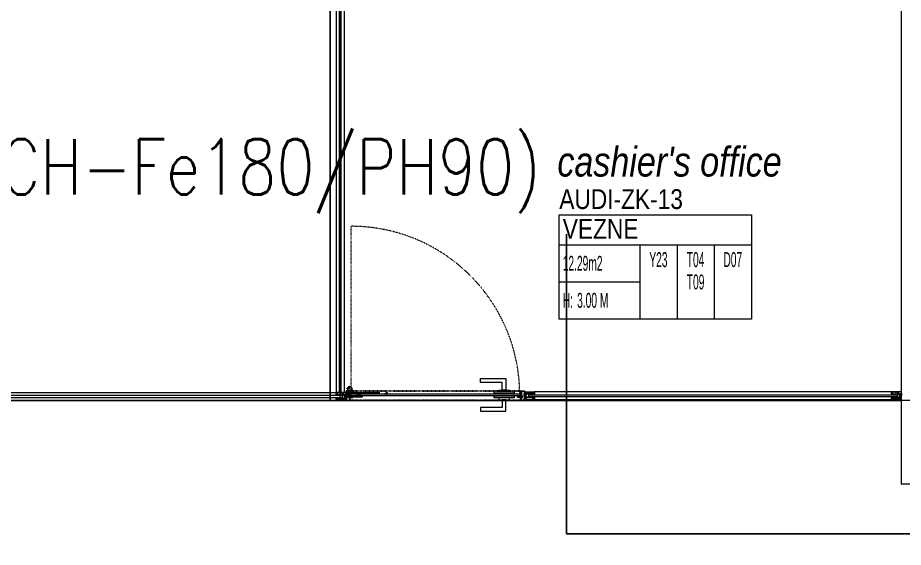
# Model space of a CAD drawing. Extents: x -2749 to 23780, y -1311 to 8245.
# Drawn here: x 3534.9 to 3981.6, y 2331 to 2598 of the extents above; entities that cross this region are included whole.
import ezdxf
from ezdxf.enums import TextEntityAlignment as Align
from ezdxf.xclip import XClip

# ---------------------------------------------------------------- set-up
doc = ezdxf.new("R2010")
doc.units = 0
doc.header["$MEASUREMENT"] = 0
doc.header["$XCLIPFRAME"] = 0
doc.linetypes.add('DASHDOT', pattern=[25.4, 12.7, -6.35, 0, -6.35])
doc.linetypes.add('DOT2', pattern=[0.125, 0, -0.125])
doc.layers.get('0').update_dxf_attribs({"color": 9, "lineweight": 9})
for name, color, linetype, lineweight in [('0 @ 1', 9, 'Continuous', 9), ('06C', 9, 'Continuous', 9), ('06D', 9, 'Continuous', 9), ('07K', 9, 'Continuous', 9), ('10', 9, 'Continuous', 9), ('14', 9, 'Continuous', 9), ('15', 9, 'Continuous', 9), ('20', 9, 'DOT2', 9), ('21', 9, 'Continuous', 9), ('30', 251, 'Continuous', 9), ('35', 9, 'Continuous', 9), ('40', 9, 'Continuous', 9), ('40B', 9, 'Continuous', 9), ('E-YAZI', 7, 'Continuous', 30)]:
    doc.layers.add(name, color=color, linetype=linetype, lineweight=lineweight)
doc.styles.add('Arial', font='arial.ttf', dxfattribs={"height": 2.5})
doc.styles.add('E-YAZI', font='txttw.shx')
doc.styles.add('MuuM_TEXT-ITALIC', font='ARIALNI.TTF')
doc.styles.add('MuuM_TEXT-STANDART', font='ARIALN.TTF')
pattern_1 = [(225, (-604.72494, -2171.82614), (-0.0883883476, 0.0883883476), []), (135, (-604.72494, -2171.82614), (0.0883883476, 0.0883883476), [])]

# ---------------------------------------------------------------- blocks, each defined once
blk = doc.blocks.new('0_roomno2')
blk.add_lwpolyline([(19.375, -10.5), (0, -10.5), (0, 0), (19.375, 0)], close=True)
for points in [[(0, -3), (19.375, -3)], [(8.125, -3), (8.125, -10.5)], [(11.875, -3), (11.875, -10.5)], [(15.625, -3), (15.625, -10.5)], [(0, -6.75), (8.125, -6.75)]]:
    blk.add_lwpolyline(points)
at = {"style": 'MuuM_TEXT-STANDART', "width": 0.6}
blk.add_text('H:', height=1.5, dxfattribs=at).set_placement((0.35, -8.608), align=Align.MIDDLE_LEFT)
at = {"style": 'Arial'}
blk.add_attdef('ODANO', (0, 1.17), '', height=2, dxfattribs=at)
blk.add_attdef('MEKANADI', text='', height=2, dxfattribs=at).set_placement((0.35, -3), align=Align.BOTTOM_LEFT)
at = {"style": 'MuuM_TEXT-STANDART', "width": 0.6}
for tag, p in [('M2', (0.35, -4.875)), ('TEMIZTAVANYUKSEKLIGI', (1.8, -8.608))]:
    blk.add_attdef(tag, text='', height=1.5, dxfattribs=at).set_placement(p, align=Align.MIDDLE_LEFT)
for tag, p in [('YER01', (10, -4.5)), ('TAVAN01', (13.75, -4.5)), ('DUVAR01', (17.5, -4.5)), ('YER02', (10, -6.75)), ('TAVAN02', (13.75, -6.75)), ('DUVAR02', (17.5, -6.75)), ('YER03', (10, -9)), ('TAVAN03', (13.75, -9)), ('DUVAR03', (17.5, -9))]:
    blk.add_attdef(tag, text='', height=1.5, dxfattribs=at).set_placement(p, align=Align.MIDDLE_CENTER)
blk = doc.blocks.new('p-strahle-alüminyumdoğramaprofili')
at = {"layer": '10'}
h = blk.add_hatch(dxfattribs=at)
h.set_pattern_fill('NET', color=256, angle=315, style=0)
h.set_pattern_definition(pattern_1)
h.paths.add_polyline_path([(-4.62, 2.65), (-4.68, 2.65), (-4.72, 2.75), (-4.72, 2.8), (-4.69, 2.8), (-4.69, 2.92), (-4.98, 2.92), (-4.98, 2.8), (-4.95, 2.8), (-4.99, 2.65), (-5.08, 2.66), (-5.25, 2.28), (-5.14, 2.28), (-5.14, 2.33), (-4.98, 2.52, 0.2599), (-4.9, 2.28), (-4.66, 2.28, 0.382682)])
h.paths.add_polyline_path([(-4.86, 2.52), (-4.67, 2.52, -2.16717)], flags=16)
h = blk.add_hatch(dxfattribs=at)
h.set_pattern_fill('NET', color=256, angle=315, style=0)
h.set_pattern_definition(pattern_1)
h.paths.add_polyline_path([(-4.62, 0.88), (-4.68, 0.88), (-4.72, 0.77), (-4.72, 0.73), (-4.69, 0.73), (-4.69, 0.6), (-4.98, 0.6), (-4.98, 0.73), (-4.95, 0.73), (-4.99, 0.88), (-5.08, 0.87), (-5.25, 1.24), (-5.14, 1.24), (-5.14, 1.2), (-4.98, 1.01, -0.2599), (-4.9, 1.24), (-4.66, 1.24, -0.382682)])
h.paths.add_polyline_path([(-4.86, 1), (-4.67, 1, 2.16717)], flags=16)
h = blk.add_hatch(dxfattribs=at)
h.set_pattern_fill('NET', color=256, angle=315, style=0)
h.set_pattern_definition([(225, (-608.45214, -2173.53612), (-0.0883883476, 0.0883883476), []), (135, (-608.45214, -2173.53612), (0.0883883476, 0.0883883476), [])])
h.paths.add_polyline_path([(-3.45, 2.28), (-3.45, 2.57), (-4.49, 2.57), (-4.49, 2.28)])
h = blk.add_hatch(dxfattribs=at)
h.set_pattern_fill('NET', color=256, angle=315, style=0)
h.set_pattern_definition([(225, (-608.45214, -2180.04526), (-0.0883883476, 0.0883883476), []), (135, (-608.45214, -2180.04526), (0.0883883476, 0.0883883476), [])])
h.paths.add_polyline_path([(-3.45, 0.93), (-3.45, 1.24), (-4.49, 1.24), (-4.49, 0.93)])
h = blk.add_hatch(dxfattribs=at)
h.set_pattern_fill('NET', color=256, angle=315, style=0)
h.set_pattern_definition([(225, (-629.50454, -2177.58922), (-0.0883883476, 0.0883883476), []), (135, (-629.50454, -2177.58922), (0.0883883476, 0.0883883476), [])])
h.paths.add_polyline_path([(0, 0.68), (0, 1.75), (-0.18, 1.75), (-0.18, 0.68)])
for points in [[(-5.08, 2.66), (-5.25, 2.28)], [(-5.09, 0.88), (-5.25, 1.24)], [(-4.98, 2.52), (-5.14, 2.33), (-5.14, 2.28)], [(-4.98, 1.01), (-5.14, 1.2), (-5.14, 1.24)], [(-4.92, 3.6), (-4.92, 3.16), (-4.61, 3.16), (-4.61, 2.87), (-4.52, 2.87), (-4.62, 2.65), (-4.68, 2.65), (-4.72, 2.75), (-4.72, 2.8), (-4.69, 2.8), (-4.69, 3.05), (-4.98, 3.05), (-4.98, 2.8), (-4.95, 2.8), (-4.99, 2.65), (-5.08, 2.66), (-5.07, 3.76), (-0.11, 3.76)], [(-4.69, 2.92), (-4.98, 2.92)], [(-4.71, 0.6), (-4.98, 0.6)], [(-2.83, 0.2), (-2.67, 0.2), (-2.67, -0.04), (-4.87, -0.04), (-4.87, 0.19), (-4.57, 0.19), (-4.57, 0.73), (-2.67, 0.73)], [(-4.52, 2.87), (-4.49, 2.87), (-4.49, 2.26)], [(-4.49, 0.93), (-4.49, 0.93), (-4.49, 1.26)], [(-3.45, 2.26), (-3.45, 2.57)], [(-3.45, 1.26), (-3.45, 0.93)], [(-2.08, 0.93), (-2.08, 2.57)], [(-0.18, 0.68), (0, 0.68), (0, 1.75)], [(-0.18, 1.75), (0, 1.75)]]:
    blk.add_lwpolyline(points, dxfattribs=at)
for points in [[(-0.18, 2.74), (-0.18, 2.21), (0, 2.21), (0, 2.08), (-0.18, 2.08), (-0.18, 0.43), (0, 0.43), (0, 0), (-0.12, 0), (-0.12, -0.24), (-5.09, -0.24), (-5.09, 0.88), (-4.98, 0.88), (-4.94, 0.7), (-4.99, 0.7), (-4.99, 0.33), (-4.71, 0.33), (-4.71, 0.88), (-4.56, 0.88), (-4.52, 0.93), (-1.28, 0.93), (-1.2, 1.22), (-0.9, 1.22), (-0.9, 0.62), (-0.58, 0.62), (-0.58, 2.74)], [(-2.03, 0.78), (-1.35, 0.78), (-1.35, 0.08), (-1.28, 0.04), (-1.28, -0.04), (-2.09, -0.04), (-2.09, 0.1), (-2.03, 0.15)]]:
    blk.add_lwpolyline(points, close=True, dxfattribs=at)
for points in [[(-0.57, 3.26), (-0.57, 3.62), (-4.89, 3.62), (-4.89, 3.65, 0.561743), (-4.97, 3.66, 0.595966), (-4.92, 3.6, -2.204878)], [(-4.67, 2.52), (-4.86, 2.52, 1)], [(-4.67, 1), (-4.86, 1, -1)], [(-4.61, 2.87), (-4.49, 3.45, -0.833203), (-4.18, 3.44, -0.447088)], [(-4.49, 2.57), (-1.23, 2.57, -0.414214), (-0.9, 2.25), (-0.9, 1.22)], [(-4.18, 3.44), (-4.18, 2.99, 0.414214), (-4.07, 2.89), (-0.82, 2.89), (-0.82, 3.62)], [(-2.67, 0.73), (-2.67, 0.32), (-2.83, 0.32, 1), (-2.83, 0.2, -1)], [(-0.11, 3.76), (-0.11, 3.62), (-0.45, 3.62), (-0.45, 3.14, -1), (-0.66, 3.14)], [(-0.66, 3.14, -0.305404), (-0.57, 3.26, -5.773092)]]:
    blk.add_lwpolyline(points, format="xyb", dxfattribs=at)
for centre, radius, start, end in [((-4.73, 2.47), 0.253, 168.6676, 234.1258), ((-4.73, 1.06), 0.253, 125.8742, 191.3324), ((-4.77, 2.44), 0.125, 139.5402, 40.4598), ((-4.77, 1.08), 0.125, 319.5402, 220.4598), ((-4.84, 2.48), 0.273, 305.9738, 36.4289), ((-4.84, 1.04), 0.273, 323.5711, 54.0262)]:
    blk.add_arc(centre, radius, start, end, dxfattribs=at)
blk = doc.blocks.new('*U301')
at = {"layer": '06D'}
for points in [[(4.95, 4), (331, 4)], [(4.95, 0), (330.99, 0)]]:
    blk.add_lwpolyline(points, dxfattribs=at)
at = {"layer": '15'}
for points in [[(1.96, 2.5), (333.99, 2.5)], [(333.99, 1.5), (1.96, 1.5)]]:
    blk.add_lwpolyline(points, dxfattribs=at)
at = {"layer": '0 @ 1', "linetype": 'Continuous', "xscale": -1}
blk.add_blockref('p-strahle-alüminyumdoğramaprofili', (-0.12, 0.24), dxfattribs=at)
at = {"layer": '0 @ 1', "linetype": 'Continuous'}
blk.add_blockref('p-strahle-alüminyumdoğramaprofili', (336.07, 0.24), dxfattribs=at)
blk = doc.blocks.new('g-kapı kolu-p')
for points in [[(11.85, 8.21), (-0.95, 8.21), (-0.95, 2.41), (0.95, 2.41), (0.95, 6.31), (11.85, 6.31), (11.85, 8.21)], [(11.85, -8.21), (-0.95, -8.21), (-0.95, -2.41), (0.95, -2.41), (0.95, -6.31), (11.85, -6.31), (11.85, -8.21)]]:
    blk.add_lwpolyline(points)
for points in [[(-5, 0.5), (5, 0.5), (5, 1.5), (-5, 1.5)], [(-2.65, 1.5), (2.65, 1.5), (2.65, 2.41), (-2.65, 2.41)], [(-5, -1.5), (5, -1.5), (5, -0.5), (-5, -0.5)], [(-2.65, -1.5), (2.65, -1.5), (2.65, -2.41), (-2.65, -2.41)]]:
    blk.add_lwpolyline(points, close=True)
blk = doc.blocks.new('k-cambölme-kapı-p')
at = {"layer": '10'}
h = blk.add_hatch(dxfattribs=at)
h.set_pattern_fill('NET', color=256, angle=135, style=0)
h.set_pattern_definition([(135, (3753.7029, 560.85184), (-0.0883883476, -0.0883883476), []), (225, (3753.7029, 560.85184), (0.0883883476, -0.0883883476), [])])
h.paths.add_polyline_path([(2.08, -0.06), (2.08, 0.02), (2.07, 0.04), (2.05, 0.07), (2.01, 0.09), (1.98, 0.1), (1.97, 0.1), (1.97, -0.29), (1.94, -0.29), (1.94, -0.43), (1.88, -0.49), (1.67, -0.49), (1.82, -0.29), (1.73, -0.29), (1.53, -0.5), (1.44, -0.5), (1.62, -0.32), (1.62, -0.29), (1.51, -0.29), (1.34, -0.42), (1.32, -0.44), (1.3, -0.48), (1.29, -0.51), (1.26, -0.57), (1.26, -0.31), (1.32, -0.29), (1.23, -0.29), (1.23, -0.53), (1.23, -0.59), (1.24, -0.62), (1.26, -0.64), (3.47, -0.64), (3.47, -0.58), (3.38, -0.35), (3.38, -0.3), (3.42, -0.25), (3.42, -0.2), (3.38, -0.16), (2.73, -0.16), (2.74, -0.2), (2.91, -0.2, -1), (2.91, -0.25)])
h.paths.add_polyline_path([(2.05, -0.18), (2.05, -0.21), (2.08, -0.23), (2.11, -0.24), (2.15, -0.25), (2.95, -0.27), (2.92, -0.29), (2.55, -0.29), (2.54, -0.31), (2.52, -0.33), (2.5, -0.34), (2.48, -0.34), (2.46, -0.34), (2.44, -0.32), (2.42, -0.3), (2.08, -0.3), (1.99, -0.11), (1.99, -0.07), (2.05, -0.07)], flags=16)
h.paths.add_polyline_path([(2.41, -0.34), (2.51, -0.5), (2.08, -0.5), (2.08, -0.34)], flags=16)
h.paths.add_polyline_path([(2.55, -0.33), (2.89, -0.33), (2.94, -0.33), (3.28, -0.34, 0.166992), (3.34, -0.55), (2.72, -0.55), (2.55, -0.36)], flags=16)
h.paths.add_polyline_path([(3.02, -0.22), (3.02, -0.2), (3.33, -0.2, 0.10606), (3.29, -0.33), (3.01, -0.27)], flags=16)
h = blk.add_hatch(dxfattribs=at)
h.set_pattern_fill('NET', color=256, angle=135, style=0)
h.set_pattern_definition([(45, (474.94443, 2280.71206), (0.0883883476, -0.0883883476), []), (315, (474.94443, 2280.71206), (-0.0883883476, -0.0883883476), [])])
h.paths.add_polyline_path([(87.27, -0.16), (87.26, -0.2), (87.09, -0.2, 1), (87.09, -0.25), (87.92, -0.25), (87.92, -0.01), (87.93, 0.03), (87.96, 0.05), (88, 0.07), (88.03, 0.07), (88.03, -0.29), (88.06, -0.29), (88.06, -0.43), (88.12, -0.49), (88.33, -0.49), (88.18, -0.29), (88.27, -0.29), (88.47, -0.5), (88.56, -0.5), (88.38, -0.32), (88.38, -0.29), (88.49, -0.29), (88.66, -0.42), (88.68, -0.44), (88.7, -0.48), (88.71, -0.51), (88.74, -0.57), (88.74, -0.31), (88.68, -0.29), (88.77, -0.29), (88.77, -0.53), (88.77, -0.59), (88.76, -0.62), (88.74, -0.64), (86.53, -0.64), (86.53, -0.58), (86.62, -0.35), (86.62, -0.3), (86.58, -0.25), (86.58, -0.2), (86.62, -0.16)])
h.paths.add_polyline_path([(87.28, -0.55), (87.45, -0.36), (87.45, -0.33), (87.11, -0.33), (87.06, -0.33), (87.03, -0.31), (86.99, -0.27), (86.98, -0.22), (86.98, -0.2), (86.67, -0.2, -0.292264), (86.66, -0.55)], flags=16)
h.paths.add_polyline_path([(87.48, -0.51), (87.59, -0.51), (87.53, -0.43)], flags=16)
h.paths.add_polyline_path([(87.56, -0.4), (87.69, -0.5), (87.92, -0.5), (87.92, -0.34), (87.59, -0.34)], flags=16)
h.paths.add_polyline_path([(87.62, -0.53), (87.71, -0.62), (87.71, -0.53)], flags=16)
at = {"layer": '10', "linetype": 'DASHDOT', "ltscale": 0.05}
for points in [[(1.71, 2.14), (1.71, 4.9)], [(3.22, 3.63), (0.2, 3.63)], [(6.13, 1.44), (6.13, -0.55)]]:
    blk.add_lwpolyline(points, dxfattribs=at)
at = {"layer": '10'}
for points in [[(1.97, -0.29), (1.97, 2.13), (2.05, 2.13), (2.05, 2.28, 0.414214), (1.89, 2.44), (0.08, 2.44, 0.414214), (0, 2.36), (0, -2.36, 0.414214), (0.08, -2.44), (2.05, -2.44), (2.05, -2.25), (2.05, -2.23), (2.05, -2.23), (2.05, -2.23), (2.05, -2.23), (2.05, -2.23), (2.05, -0.89)], [(88.03, -0.29), (88.03, 2.13), (87.95, 2.13), (87.95, 2.28, -0.414214), (88.11, 2.44), (89.92, 2.44, -0.414214), (90, 2.36), (90, -2.36, -0.414214), (89.92, -2.44), (87.95, -2.44), (87.95, -2.25), (87.95, -2.23), (87.95, -2.23), (87.95, -2.23), (87.95, -2.23), (87.95, -2.23), (87.95, -0.89)], [(1.51, -0.29), (1.34, -0.42), (1.32, -0.44), (1.3, -0.48), (1.29, -0.51), (1.26, -0.57), (1.26, -0.31), (1.32, -0.29), (1.23, -0.29), (1.23, -0.53), (1.23, -0.59), (1.24, -0.62), (1.26, -0.64), (3.47, -0.64), (3.47, -0.58), (3.38, -0.35), (3.38, -0.3), (3.42, -0.25), (3.42, -0.2), (3.38, -0.16), (2.73, -0.16), (2.74, -0.2), (2.91, -0.2, -1), (2.91, -0.25, -1)], [(88.49, -0.29), (88.66, -0.42), (88.68, -0.44), (88.7, -0.48), (88.71, -0.51), (88.74, -0.57), (88.74, -0.31), (88.68, -0.29), (88.77, -0.29), (88.77, -0.53), (88.77, -0.59), (88.76, -0.62), (88.74, -0.64), (86.53, -0.64), (86.53, -0.58), (86.62, -0.35), (86.62, -0.3), (86.58, -0.25), (86.58, -0.2), (86.62, -0.16), (87.27, -0.16), (87.26, -0.2), (87.09, -0.2, 1), (87.09, -0.25, 1)], [(86.66, -0.55), (87.28, -0.55), (87.45, -0.36), (87.45, -0.33), (87.11, -0.33), (87.06, -0.33), (87.03, -0.31), (86.99, -0.27), (86.98, -0.22), (86.98, -0.2), (86.67, -0.2, 1)]]:
    blk.add_lwpolyline(points, format="xyb", dxfattribs=at)
for points in [[(1.82, 2.27), (0.16, 2.27), (0.16, 2.03), (0.38, 2.03), (0.38, 1.92), (0.22, 1.92), (0.22, 1.16), (0.35, 1.16), (0.35, -0.41), (0.22, -0.41), (0.22, -1.23), (0.36, -1.23), (0.36, -1.38), (0.16, -1.38), (0.16, -2.24), (1.82, -2.24), (1.82, -1.72), (1.62, -1.72), (1.62, -1.58), (1.82, -1.58), (1.82, -1.37), (1.61, -1.37), (1.61, -1.24), (1.74, -1.24), (1.74, -0.85), (1.06, -0.85), (1.06, -0.13), (1.5, -0.13), (1.5, 1.92), (1.57, 2.03), (1.82, 2.03), (1.82, 2.27)], [(0.69, 3.63), (0.69, 2.44)], [(0.69, 2.27), (0.69, -0.24), (1.06, -0.24)], [(1.06, 2.44), (1.06, 2.86)], [(1.06, -0.13), (1.06, 2.27)], [(1.5, 1.92), (1.06, 1.92)], [(1.17, 1.92), (1.17, -0.13)], [(2.91, -0.25), (2.08, -0.06), (2.08, 0.02), (2.07, 0.04), (2.05, 0.07), (2.01, 0.09), (1.98, 0.1), (1.97, 0.1)], [(3.84, 0.88), (2.63, 3.22)], [(4.07, 1.27), (2.67, 3.99)], [(8.14, 0.88), (8.14, 1.27), (4.07, 1.27)], [(5.3, 0.88), (5.3, -0.16)], [(5.5, 1.27), (5.77, 0.97), (5.77, 0.88)], [(5.59, 0.88), (5.59, -0.16)], [(6.76, 1.27), (6.49, 0.97), (6.49, 0.88)], [(6.67, 0.88), (6.67, -0.16)], [(6.96, 0.88), (6.96, -0.16)], [(87.09, -0.25), (87.92, -0.25), (87.92, -0.01), (87.93, 0.03), (87.96, 0.05), (88, 0.07), (88.03, 0.07)], [(88.18, 2.27), (89.84, 2.27), (89.84, 2.03), (89.62, 2.03), (89.62, 1.92), (89.78, 1.92), (89.78, 1.16), (89.65, 1.16), (89.65, -0.41), (89.78, -0.41), (89.78, -1.23), (89.64, -1.23), (89.64, -1.38), (89.84, -1.38), (89.84, -2.24), (88.18, -2.24), (88.18, -1.72), (88.38, -1.72), (88.38, -1.58), (88.18, -1.58), (88.18, -1.37), (88.39, -1.37), (88.39, -1.24), (88.26, -1.24), (88.26, -0.85), (88.94, -0.85), (88.94, -0.13), (88.5, -0.13), (88.5, 1.92), (88.43, 2.03), (88.18, 2.03), (88.18, 2.27)], [(2.05, -0.89), (3.59, -0.89), (3.59, -0.64), (1.23, -0.64), (1.23, -0.29), (1.97, -0.29)], [(1.62, -0.29), (1.62, -0.32), (1.44, -0.5), (1.53, -0.5), (1.73, -0.29)], [(1.82, -0.29), (1.67, -0.49), (1.88, -0.49), (1.94, -0.43), (1.94, -0.29)], [(3.34, -0.55), (2.72, -0.55), (2.55, -0.36), (2.55, -0.33), (2.89, -0.33), (2.94, -0.33)], [(3.28, -0.34), (3.28, -0.34), (2.94, -0.33)], [(3.01, -0.27), (3.02, -0.22), (3.02, -0.2), (3.33, -0.2)], [(3.01, -0.27), (3.29, -0.33), (3.29, -0.33)], [(4.06, -0.16), (4.06, -0.55), (8.14, -0.55)], [(8.14, -0.55), (8.14, -0.16)], [(87.95, -0.89), (86.41, -0.89), (86.41, -0.64), (88.77, -0.64), (88.77, -0.29), (88.03, -0.29)], [(87.59, -0.51), (87.53, -0.43), (87.48, -0.51), (87.59, -0.51)], [(88.18, -0.29), (88.33, -0.49), (88.12, -0.49), (88.06, -0.43), (88.06, -0.29)], [(88.38, -0.29), (88.38, -0.32), (88.56, -0.5), (88.47, -0.5), (88.27, -0.29)]]:
    blk.add_lwpolyline(points, dxfattribs=at)
for points in [[(1.99, -0.07), (2.05, -0.07), (2.05, -0.18), (2.05, -0.21), (2.08, -0.23), (2.11, -0.24), (2.15, -0.25), (2.95, -0.27), (2.92, -0.29), (2.55, -0.29), (2.54, -0.31), (2.52, -0.33), (2.5, -0.34), (2.48, -0.34), (2.46, -0.34), (2.44, -0.32), (2.42, -0.3), (2.08, -0.3), (1.99, -0.11)], [(2.08, -0.5), (2.08, -0.34), (2.41, -0.34), (2.51, -0.5), (2.51, -0.5)], [(87.92, -0.5), (87.92, -0.34), (87.59, -0.34), (87.56, -0.4), (87.69, -0.5)], [(87.62, -0.53), (87.71, -0.53), (87.71, -0.62)]]:
    blk.add_lwpolyline(points, close=True, dxfattribs=at)
blk.add_circle((1.71, 3.65), 1.02, dxfattribs=at)
for centre, start, end in [((3.6, -0.37), 176.143, 214.0649), ((3.6, -0.37), 148.8979, 173.1144), ((86.4, -0.37), 325.9351, 31.1021)]:
    blk.add_arc(centre, 0.322, start, end, dxfattribs=at)
at = {"layer": '15', "linetype": 'DOT2'}
blk.add_lwpolyline([(2.48, 0.36), (2.48, 85.36)], dxfattribs=at)
at = {"layer": '15'}
blk.add_lwpolyline([(2.58, 0.88), (87.42, 0.88), (87.52, 0.78), (87.52, -0.05), (87.42, -0.16), (2.58, -0.16), (2.58, -0.16), (2.48, -0.05), (2.48, 0.78), (2.58, 0.88)], dxfattribs=at)
at = {"layer": '15', "linetype": 'DOT2'}
blk.add_arc((2.48, 0.36), 85.04, 0, 90, dxfattribs=at)
at = {"layer": '20'}
for p, q in [((87.95, 2.43), (2.05, 2.43)), ((87.95, 2.13), (2.05, 2.13)), ((87.95, -2.23), (2.05, -2.23)), ((87.95, -2.44), (2.05, -2.44))]:
    blk.add_line(p, q, dxfattribs=at)
at = {"layer": '06C', "xscale": -1}
blk.add_blockref('g-kapı kolu-p', (79.64, 0.38), dxfattribs=at)
blk = doc.blocks.new('*U309')
at = {"layer": '06D'}
for points in [[(4.95, 4), (184.96, 4)], [(4.95, 0), (184.95, 0)]]:
    blk.add_lwpolyline(points, dxfattribs=at)
at = {"layer": '15'}
for points in [[(1.96, 2.5), (187.96, 2.5)], [(187.96, 1.5), (1.96, 1.5)]]:
    blk.add_lwpolyline(points, dxfattribs=at)
at = {"layer": '0 @ 1', "linetype": 'Continuous', "xscale": -1}
blk.add_blockref('p-strahle-alüminyumdoğramaprofili', (-0.12, 0.24), dxfattribs=at)
at = {"layer": '0 @ 1', "linetype": 'Continuous'}
blk.add_blockref('p-strahle-alüminyumdoğramaprofili', (190.04, 0.24), dxfattribs=at)
blk = doc.blocks.new('*U289')
at = {"layer": '06D'}
for points in [[(4.95, 4), (395.29, 4)], [(4.95, 0), (395.28, 0)]]:
    blk.add_lwpolyline(points, dxfattribs=at)
at = {"layer": '15'}
for points in [[(1.96, 2.5), (398.29, 2.5)], [(398.29, 1.5), (1.96, 1.5)]]:
    blk.add_lwpolyline(points, dxfattribs=at)
at = {"layer": '0 @ 1', "linetype": 'Continuous', "xscale": -1}
blk.add_blockref('p-strahle-alüminyumdoğramaprofili', (-0.12, 0.24), dxfattribs=at)
at = {"layer": '0 @ 1', "linetype": 'Continuous'}
blk.add_blockref('p-strahle-alüminyumdoğramaprofili', (400.37, 0.24), dxfattribs=at)
blk = doc.blocks.new('p-zemin kat')
at = {"layer": '14'}
blk.add_lwpolyline([(3908, 2819.3), (3908, 2803), (3980.5, 2803), (3980.5, 2803), (3980.5, 2803), (3980.5, 2363), (4060.5, 2363), (4069.5, 2363), (4069.5, 2382), (4064.5, 2382), (4064.5, 2447), (3999.5, 2447), (3999.5, 2743), (4064.5, 2743), (4064.5, 2808), (4069.5, 2808), (4069.5, 2826.86)], dxfattribs=at)
at = {"layer": '40'}
blk.add_lwpolyline([(3980.5, 2405), (3364.5, 2405), (3364.5, 2447), (3280.5, 2447), (3280.5, 2743), (3364.5, 2743), (3364.5, 2803), (3980.5, 2803)], close=True, dxfattribs=at)
at = {"layer": '40B'}
blk.add_lwpolyline([(1935.27, 740.05, -0.306949), (4278.59, 2070.68, 0.001238), (4287.87, 2185.72, -0.024009), (4527.5, 2155.06), (4532.5, 2153.27), (4532.5, 2372.5), (4200, 2372.5), (3990, 2372.5), (3990, 2405), (3287.33, 2405), (3287.33, 2825), (2222.5, 2825)], format="xyb", dxfattribs=at)
for points in [[(3697.5, 2405), (3697.5, 2825), (3287.33, 2825), (3287.33, 2405)], [(3697.5, 2405), (3697.5, 2825), (3990, 2825), (3990, 2405)]]:
    blk.add_lwpolyline(points, close=True, dxfattribs=at)
at = {"linetype": 'Continuous'}
ref = blk.add_blockref('*U289', (3699.5, 2802.97), dxfattribs=dict(at, xscale=-1, rotation=90))
XClip(ref).set_block_clipping_path([(-2.0340631396, -18.0378534572), (393.965937529, 39.4999935675)])
at = {"linetype": 'Continuous', "xscale": -1, "rotation": 180}
blk.add_blockref('*U301', (3364.51, 2409), dxfattribs=at)
at = {"linetype": 'Continuous', "rotation": 180}
blk.add_blockref('*U309', (3980.5, 2409.42), dxfattribs=at)
at = {"layer": '07K'}
blk.add_blockref('k-cambölme-kapı-p', (3700.59, 2407.44), dxfattribs=at)
at = {"layer": '21'}
ref = blk.add_blockref('0_roomno2', (3808.06, 2498.55), dxfattribs=dict(at, xscale=5, yscale=5, zscale=5))
ref.add_attrib('ODANO', 'AUDI-ZK-13', dxfattribs={"layer": '0', "height": 10, "style": 'MuuM_TEXT-STANDART'}).set_placement((3808.06, 2498.55), align=Align.BOTTOM_LEFT)
ref.add_attrib('MEKANADI', 'VEZNE', dxfattribs={"layer": '0', "height": 10, "style": 'MuuM_TEXT-STANDART'}).set_placement((3809.81, 2483.55), align=Align.BOTTOM_LEFT)
ref.add_attrib('M2', '12.29m2', dxfattribs={"layer": '0', "height": 7.5, "style": 'MuuM_TEXT-STANDART', "width": 0.6}).set_placement((3809.81, 2474.18), align=Align.MIDDLE_LEFT)
ref.add_attrib('TEMIZTAVANYUKSEKLIGI', '3.00 M', dxfattribs={"layer": '0', "height": 7.5, "style": 'MuuM_TEXT-STANDART', "width": 0.6}).set_placement((3817.06, 2455.51), align=Align.MIDDLE_LEFT)
ref.add_attrib('YER01', 'Y23', dxfattribs={"layer": '0', "height": 7.5, "style": 'MuuM_TEXT-STANDART', "width": 0.6}).set_placement((3858.06, 2476.05), align=Align.MIDDLE_CENTER)
ref.add_attrib('TAVAN01', 'T04', dxfattribs={"layer": '0', "height": 7.5, "style": 'MuuM_TEXT-STANDART', "width": 0.6}).set_placement((3876.81, 2476.05), align=Align.MIDDLE_CENTER)
ref.add_attrib('DUVAR01', 'D07', dxfattribs={"layer": '0', "height": 7.5, "style": 'MuuM_TEXT-STANDART', "width": 0.6}).set_placement((3895.56, 2476.05), align=Align.MIDDLE_CENTER)
ref.add_attrib('TAVAN02', 'T09', dxfattribs={"layer": '0', "height": 7.5, "style": 'MuuM_TEXT-STANDART', "width": 0.6}).set_placement((3876.81, 2464.8), align=Align.MIDDLE_CENTER)
at = {"layer": '40', "insert": (3863.66, 2525.32), "char_height": 15, "width": 335.6561, "attachment_point": 5, "style": 'MuuM_TEXT-ITALIC'}
blk.add_mtext("cashier's office", dxfattribs=at)

msp = doc.modelspace()

# ---------------------------------------------------------------- linework, layer by layer
at = {"layer": '06D'}
msp.add_lwpolyline([(3369.46, 2409), (3717.54, 2409)], dxfattribs=at)
at = {"layer": '10'}
msp.add_lwpolyline([(3719.95, 2408.03), (3719.95, 2408.44), (3719.8, 2408.44, -1), (3719.8, 2408.56, 1)], format="xyb", dxfattribs=at)
msp.add_lwpolyline([(3720.59, 2407.98), (3721.27, 2407.98), (3721.27, 2408.68), (3721.34, 2408.72), (3721.34, 2408.8), (3720.54, 2408.8), (3720.54, 2408.66), (3720.59, 2408.6)], close=True, dxfattribs=at)
at = {"layer": '30'}
msp.add_lwpolyline([(2407.82, 2803), (2580.5, 2803), (2580.5, 2743), (2664.5, 2743), (2664.5, 2803), (3280.5, 2803), (3280.5, 2740.5), (3280.5, 2740.5), (3280.5, 2803), (3280.92, 2803), (3280.92, 2363), (3364.5, 2363), (3364.5, 2405.04), (3980.5, 2405), (3980.5, 2363), (4527.5, 2363), (4527.5, 2260.54)], dxfattribs=at)
for points in [[(3280.92, 2743), (3364.5, 2743), (3364.5, 2803), (3692.5, 2803), (3692.5, 2405.03), (3364.5, 2405.04), (3364.5, 2447), (3280.92, 2447)], [(3692.5, 2803), (3980.5, 2803), (3980.5, 2405.01), (3692.5, 2405.01)]]:
    msp.add_lwpolyline(points, close=True, dxfattribs=at)
at = {"layer": '35'}
msp.add_lwpolyline([(3980.5, 2405), (3364.5, 2405)], dxfattribs=at)
at = {"layer": 'E-YAZI', "color": 3}
for p, q in [((3811.69, 2488.85), (3811.69, 2337.85)), ((3811.69, 2337.85), (4154.31, 2337.85))]:
    msp.add_line(p, q, dxfattribs=at)

# ---------------------------------------------------------------- block references
msp.add_blockref('p-zemin kat', (0, 0))

# ---------------------------------------------------------------- texts
at = {"layer": 'E-YAZI', "color": 3, "style": 'E-YAZI', "width": 0.8}
msp.add_text('2(2x1.5 LIHCH-Fe180/PH90)', height=28, dxfattribs=at).set_placement((3349.5, 2508.85))

doc.saveas('drawing.dxf')
